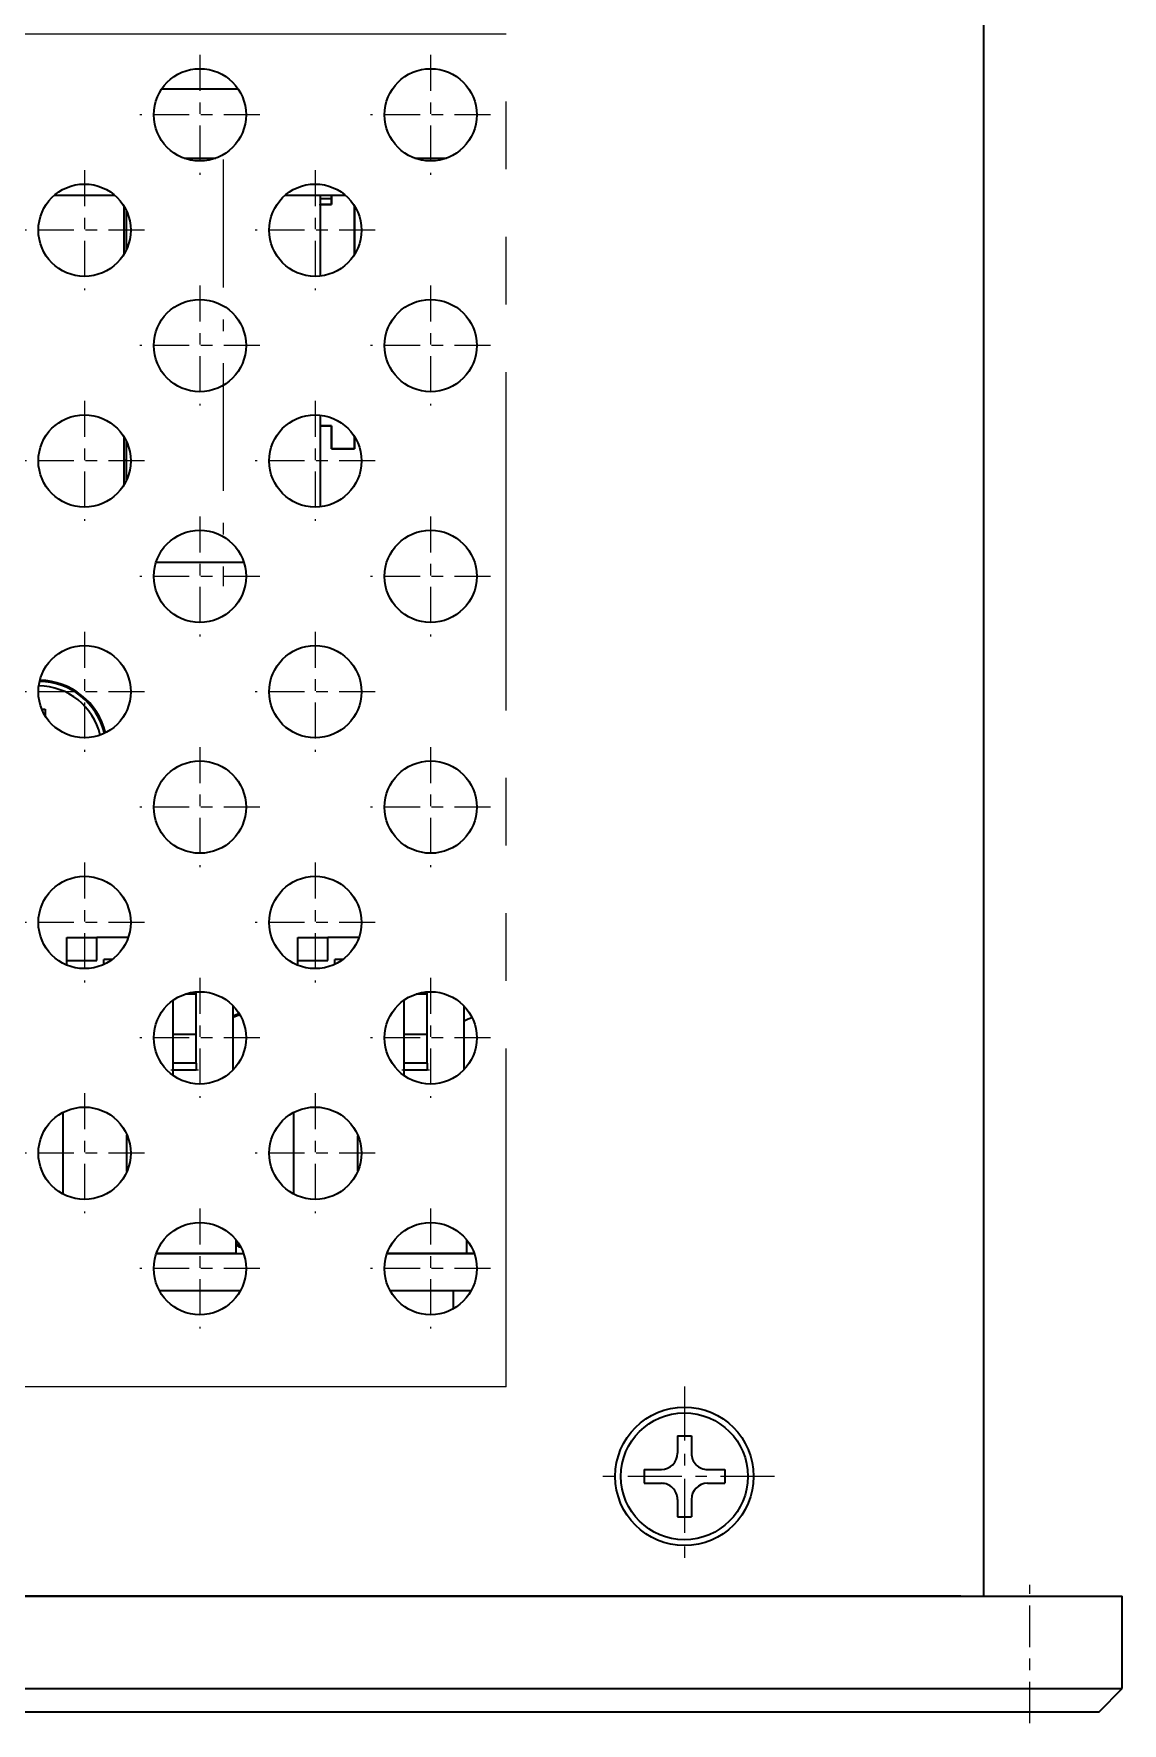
# Model space of a CAD drawing. Extents: x 23 to 417, y 3 to 294.
# Drawn here: x 80.75 to 90.19, y 145.7 to 160.34 of the extents above; entities that cross this region are included whole.
import ezdxf

# ---------------------------------------------------------------- set-up
doc = ezdxf.new("R2010")
doc.units = 0
doc.linetypes.add('DASHDOT', pattern=[18.5, 12, -3, 0.5, -3])
doc.linetypes.add('PHANTOM', pattern=[20, 10, -2, 2, -2, 2, -2])
doc.layers.get('0').update_dxf_attribs({"lineweight": 13})

# ---------------------------------------------------------------- blocks, each defined once
blk = doc.blocks.new('BLOCK4319')
at = {"color": 7, "linetype": 'DASHDOT', "lineweight": 13, "ltscale": 0.13}
for p, q in [((50, 12.3), (50, 7.1)), ((52.6, 9.7), (47.4, 9.7))]:
    blk.add_line(p, q, dxfattribs=at)
blk = doc.blocks.new('BLOCK4321')
at = {"color": 7, "linetype": 'DASHDOT', "lineweight": 13, "ltscale": 0.13}
for p, q in [((50, 2.3), (50, -2.9)), ((52.6, -0.3), (47.4, -0.3))]:
    blk.add_line(p, q, dxfattribs=at)
blk = doc.blocks.new('BLOCK4323')
at = {"color": 7, "linetype": 'DASHDOT', "lineweight": 13, "ltscale": 0.13}
for p, q in [((55, 7.3), (55, 2.1)), ((57.6, 4.7), (52.4, 4.7))]:
    blk.add_line(p, q, dxfattribs=at)
blk = doc.blocks.new('BLOCK4325')
at = {"color": 7, "linetype": 'DASHDOT', "lineweight": 13, "ltscale": 0.13}
for p, q in [((55, 17.3), (55, 12.1)), ((57.6, 14.7), (52.4, 14.7))]:
    blk.add_line(p, q, dxfattribs=at)
blk = doc.blocks.new('BLOCK4326')
at = {"color": 7, "linetype": 'DASHDOT', "lineweight": 13, "ltscale": 0.13}
for p, q in [((60, 12.3), (60, 7.1)), ((62.6, 9.7), (57.4, 9.7))]:
    blk.add_line(p, q, dxfattribs=at)
blk = doc.blocks.new('BLOCK4328')
at = {"color": 7, "linetype": 'DASHDOT', "lineweight": 13, "ltscale": 0.13}
for p, q in [((60, 2.3), (60, -2.9)), ((62.6, -0.3), (57.4, -0.3))]:
    blk.add_line(p, q, dxfattribs=at)
blk = doc.blocks.new('BLOCK4331')
at = {"color": 7, "linetype": 'DASHDOT', "lineweight": 13, "ltscale": 0.13}
for p, q in [((65, 7.3), (65, 2.1)), ((67.6, 4.7), (62.4, 4.7))]:
    blk.add_line(p, q, dxfattribs=at)
blk = doc.blocks.new('BLOCK4333')
at = {"color": 7, "linetype": 'DASHDOT', "lineweight": 13, "ltscale": 0.13}
for p, q in [((65, 17.3), (65, 12.1)), ((67.6, 14.7), (62.4, 14.7))]:
    blk.add_line(p, q, dxfattribs=at)
blk = doc.blocks.new('BLOCK4338')
at = {"color": 7, "linetype": 'DASHDOT', "lineweight": 13, "ltscale": 0.195}
for p, q in [((76, -20.402), (76, -28.202)), ((79.9, -24.302), (72.1, -24.302))]:
    blk.add_line(p, q, dxfattribs=at)
blk = doc.blocks.new('BLOCK4360')
at = {"color": 7, "linetype": 'DASHDOT', "lineweight": 13, "ltscale": 0.13}
for p, q in [((55, -2.7), (55, -7.9)), ((57.6, -5.3), (52.4, -5.3))]:
    blk.add_line(p, q, dxfattribs=at)
blk = doc.blocks.new('BLOCK4361')
at = {"color": 7, "linetype": 'DASHDOT', "lineweight": 13, "ltscale": 0.13}
for p, q in [((60, -7.7), (60, -12.9)), ((62.6, -10.3), (57.4, -10.3))]:
    blk.add_line(p, q, dxfattribs=at)
blk = doc.blocks.new('BLOCK4362')
at = {"color": 7, "linetype": 'DASHDOT', "lineweight": 13, "ltscale": 0.13}
for p, q in [((65, -2.7), (65, -7.9)), ((67.6, -5.3), (62.4, -5.3))]:
    blk.add_line(p, q, dxfattribs=at)
blk = doc.blocks.new('BLOCK4372')
at = {"color": 7, "linetype": 'DASHDOT', "lineweight": 13, "ltscale": 0.13}
for p, q in [((55, -12.7), (55, -17.9)), ((57.6, -15.3), (52.4, -15.3))]:
    blk.add_line(p, q, dxfattribs=at)
blk = doc.blocks.new('BLOCK4378')
at = {"color": 7, "linetype": 'DASHDOT', "lineweight": 13, "ltscale": 0.13}
for p, q in [((65, -12.7), (65, -17.9)), ((67.6, -15.3), (62.4, -15.3))]:
    blk.add_line(p, q, dxfattribs=at)
blk = doc.blocks.new('BLOCK4381')
at = {"color": 7, "linetype": 'DASHDOT', "lineweight": 13, "ltscale": 0.13}
for p, q in [((50, -7.7), (50, -12.9)), ((52.6, -10.3), (47.4, -10.3))]:
    blk.add_line(p, q, dxfattribs=at)
blk = doc.blocks.new('BLOCK4407')
at = {"color": 7, "linetype": 'DASHDOT', "lineweight": 13, "ltscale": 0.13}
for p, q in [((50, 32.3), (50, 27.1)), ((52.6, 29.7), (47.4, 29.7))]:
    blk.add_line(p, q, dxfattribs=at)
blk = doc.blocks.new('BLOCK4408')
at = {"color": 7, "linetype": 'DASHDOT', "lineweight": 13, "ltscale": 0.13}
for p, q in [((55, 27.3), (55, 22.1)), ((57.6, 24.7), (52.4, 24.7))]:
    blk.add_line(p, q, dxfattribs=at)
blk = doc.blocks.new('BLOCK4409')
at = {"color": 7, "linetype": 'DASHDOT', "lineweight": 13, "ltscale": 0.13}
for p, q in [((60, 32.3), (60, 27.1)), ((62.6, 29.7), (57.4, 29.7))]:
    blk.add_line(p, q, dxfattribs=at)
blk = doc.blocks.new('BLOCK4410')
at = {"color": 7, "linetype": 'DASHDOT', "lineweight": 13, "ltscale": 0.13}
for p, q in [((65, 27.3), (65, 22.1)), ((67.6, 24.7), (62.4, 24.7))]:
    blk.add_line(p, q, dxfattribs=at)
blk = doc.blocks.new('BLOCK4424')
at = {"color": 7, "linetype": 'DASHDOT', "lineweight": 13, "ltscale": 0.13}
for p, q in [((55, 37.3), (55, 32.1)), ((57.6, 34.7), (52.4, 34.7))]:
    blk.add_line(p, q, dxfattribs=at)
blk = doc.blocks.new('BLOCK4425')
at = {"color": 7, "linetype": 'DASHDOT', "lineweight": 13, "ltscale": 0.13}
for p, q in [((65, 37.3), (65, 32.1)), ((67.6, 34.7), (62.4, 34.7))]:
    blk.add_line(p, q, dxfattribs=at)
blk = doc.blocks.new('BLOCK4431')
at = {"color": 7, "linetype": 'DASHDOT', "lineweight": 13, "ltscale": 0.13}
for p, q in [((50, 22.3), (50, 17.1)), ((52.6, 19.7), (47.4, 19.7))]:
    blk.add_line(p, q, dxfattribs=at)
blk = doc.blocks.new('BLOCK4436')
at = {"color": 7, "linetype": 'DASHDOT', "lineweight": 13, "ltscale": 0.13}
for p, q in [((60, 22.3), (60, 17.1)), ((62.6, 19.7), (57.4, 19.7))]:
    blk.add_line(p, q, dxfattribs=at)
blk = doc.blocks.new('BLOCK4442')
at = {"color": 7, "lineweight": 35}
for p, q in [((88.974, -29.5), (88.974, 48.9)), ((-91.026, -29.5), (90.974, -29.5)), ((87.974, -29.5), (-88.026, -29.5)), ((-91.026, -33.5), (90.974, -33.5)), ((-91.026, -34.5), (90.974, -34.5))]:
    blk.add_line(p, q, dxfattribs=at)
at = {"color": 7, "lineweight": 35, "ltscale": 0.082848}
blk.add_line((53.343, 35.82), (56.657, 35.82), dxfattribs=at)
at = {"color": 7, "lineweight": 35, "ltscale": 0.034159}
blk.add_line((54.317, 32.82), (55.683, 32.82), dxfattribs=at)
at = {"color": 7, "lineweight": 35, "ltscale": 0.034124}
blk.add_line((54.318, 32.82), (55.683, 32.82), dxfattribs=at)
at = {"color": 7, "lineweight": 35, "ltscale": 0.004543}
blk.add_line((64.318, 32.82), (64.499, 32.82), dxfattribs=at)
at = {"color": 7, "lineweight": 35, "ltscale": 0.001409}
blk.add_line((64.499, 32.764), (64.499, 32.82), dxfattribs=at)
at = {"color": 7, "lineweight": 35, "ltscale": 0.029581}
blk.add_line((64.499, 32.82), (65.683, 32.82), dxfattribs=at)
at = {"color": 7, "lineweight": 35, "ltscale": 0.064989}
for p, q in [((48.7, 31.22), (51.3, 31.22)), ((58.7, 31.22), (61.3, 31.22))]:
    blk.add_line(p, q, dxfattribs=at)
at = {"color": 7, "lineweight": 35, "ltscale": 0.05274}
for p, q in [((51.699, 30.755), (51.699, 28.645)), ((51.699, 20.755), (51.699, 18.645))]:
    blk.add_line(p, q, dxfattribs=at)
at = {"color": 7, "lineweight": 35, "ltscale": 0.087724}
blk.add_line((60.211, 31.22), (60.211, 27.711), dxfattribs=at)
at = {"color": 7, "lineweight": 35, "ltscale": 0.012218}
for p, q in [((60.211, 31.07), (60.699, 31.07)), ((60.211, 31.07), (60.699, 31.07)), ((60.211, 31.07), (60.699, 31.07)), ((60.211, 31.07), (60.699, 31.07)), ((60.211, 31.07), (60.699, 31.07)), ((60.211, 31.07), (60.699, 31.07)), ((60.211, 30.82), (60.699, 30.82)), ((60.699, 30.82), (60.211, 30.82)), ((60.699, 21.22), (60.211, 21.22)), ((60.211, 21.22), (60.699, 21.22))]:
    blk.add_line(p, q, dxfattribs=at)
at = {"color": 7, "lineweight": 35, "ltscale": 0.009999}
for p, q in [((60.699, 30.82), (60.699, 31.22)), ((60.699, 31.22), (60.699, 30.82))]:
    blk.add_line(p, q, dxfattribs=at)
at = {"color": 7, "lineweight": 35, "ltscale": 0.052742}
for p, q in [((61.699, 30.755), (61.699, 28.645)), ((61.699, 28.645), (61.699, 30.755))]:
    blk.add_line(p, q, dxfattribs=at)
at = {"color": 7, "lineweight": 35, "ltscale": 0.04249}
for p, q in [((51.811, 30.55), (51.811, 28.85)), ((51.811, 20.55), (51.811, 18.85))]:
    blk.add_line(p, q, dxfattribs=at)
at = {"color": 7, "lineweight": 35, "ltscale": 0.042489}
for p, q in [((51.811, 30.55), (51.811, 28.85)), ((51.811, 30.55), (51.811, 28.85)), ((51.811, 20.55), (51.811, 18.85)), ((51.811, 20.55), (51.811, 18.85))]:
    blk.add_line(p, q, dxfattribs=at)
at = {"color": 7, "lineweight": 35, "ltscale": 0.042488}
for p, q in [((51.811, 30.55), (51.811, 28.85)), ((51.811, 20.55), (51.811, 18.85))]:
    blk.add_line(p, q, dxfattribs=at)
at = {"color": 7, "lineweight": 35, "ltscale": 0.099445}
blk.add_line((60.211, 21.689), (60.211, 17.711), dxfattribs=at)
at = {"color": 7, "lineweight": 35, "ltscale": 0.025}
for p, q in [((60.699, 20.22), (60.699, 21.22)), ((60.699, 21.22), (60.699, 20.22)), ((61.699, 20.22), (60.699, 20.22)), ((60.699, 20.22), (61.699, 20.22)), ((49.237, -1.95), (49.237, -0.95)), ((50.537, -1.95), (50.537, -0.95)), ((59.251, -1.95), (59.251, -0.95)), ((60.551, -1.95), (60.551, -0.95)), ((54.837, -5.15), (53.837, -5.15)), ((64.851, -5.15), (63.851, -5.15)), ((54.837, -6.4), (53.837, -6.4)), ((64.851, -6.4), (63.851, -6.4)), ((54.837, -6.7), (53.837, -6.7)), ((64.851, -6.7), (63.851, -6.7)), ((87.974, -29.5), (88.974, -29.5))]:
    blk.add_line(p, q, dxfattribs=at)
at = {"color": 7, "lineweight": 35, "ltscale": 0.013369}
for p, q in [((61.699, 20.755), (61.699, 20.22)), ((61.699, 20.22), (61.699, 20.755))]:
    blk.add_line(p, q, dxfattribs=at)
at = {"color": 7, "lineweight": 35, "ltscale": 0.002782}
blk.add_line((51.811, 19.72), (51.699, 19.72), dxfattribs=at)
blk.add_line((51.811, 19.72), (51.699, 19.72), dxfattribs=at)
at = {"color": 7, "lineweight": 35, "ltscale": 0.0728}
blk.add_line((53.099, 15.32), (56.011, 15.32), dxfattribs=at)
at = {"color": 7, "lineweight": 35, "ltscale": 0.022273}
blk.add_line((56.011, 15.32), (56.901, 15.32), dxfattribs=at)
at = {"color": 7, "lineweight": 35, "ltscale": 0.003874}
blk.add_line((48.145, 8.95), (48.3, 8.95), dxfattribs=at)
at = {"color": 7, "lineweight": 35, "ltscale": 0.007585}
blk.add_line((48.3, 8.95), (48.3, 8.647), dxfattribs=at)
at = {"color": 7, "lineweight": 35, "ltscale": 0.0325}
for p, q in [((49.237, -0.95), (50.537, -0.95)), ((59.251, -0.95), (60.551, -0.95)), ((49.237, -1.95), (50.537, -1.95)), ((59.251, -1.95), (60.551, -1.95))]:
    blk.add_line(p, q, dxfattribs=at)
at = {"color": 7, "lineweight": 35, "ltscale": 0.033853}
blk.add_line((51.891, -0.95), (50.537, -0.95), dxfattribs=at)
at = {"color": 7, "lineweight": 35, "ltscale": 0.033511}
blk.add_line((61.891, -0.95), (60.551, -0.95), dxfattribs=at)
at = {"color": 7, "lineweight": 35, "ltscale": 0.004972}
blk.add_line((49.237, -2.149), (49.237, -1.95), dxfattribs=at)
at = {"color": 7, "lineweight": 35, "ltscale": 0.005408}
blk.add_line((50.837, -2.116), (50.837, -1.9), dxfattribs=at)
at = {"color": 7, "lineweight": 35, "ltscale": 0.009068}
blk.add_line((51.2, -1.9), (50.837, -1.9), dxfattribs=at)
at = {"color": 7, "lineweight": 35, "ltscale": 0.005111}
blk.add_line((59.251, -2.154), (59.251, -1.95), dxfattribs=at)
at = {"color": 7, "lineweight": 35, "ltscale": 0.005248}
blk.add_line((60.851, -2.11), (60.851, -1.9), dxfattribs=at)
at = {"color": 7, "lineweight": 35, "ltscale": 0.008726}
blk.add_line((61.2, -1.9), (60.851, -1.9), dxfattribs=at)
at = {"color": 7, "lineweight": 35, "ltscale": 0.011544}
blk.add_line((54.837, -3.4), (54.376, -3.4), dxfattribs=at)
at = {"color": 7, "lineweight": 35, "ltscale": 0.002334}
blk.add_line((54.837, -3.4), (54.837, -3.307), dxfattribs=at)
at = {"color": 7, "lineweight": 35, "ltscale": 0.04375}
for p, q in [((54.837, -5.15), (54.837, -3.4)), ((64.851, -5.15), (64.851, -3.4))]:
    blk.add_line(p, q, dxfattribs=at)
at = {"color": 7, "lineweight": 35, "ltscale": 0.011886}
blk.add_line((64.851, -3.4), (64.376, -3.4), dxfattribs=at)
at = {"color": 7, "lineweight": 35, "ltscale": 0.002361}
blk.add_line((64.851, -3.4), (64.851, -3.306), dxfattribs=at)
at = {"color": 7, "lineweight": 35, "ltscale": 0.081365}
blk.add_line((53.837, -6.927), (53.837, -3.673), dxfattribs=at)
at = {"color": 7, "lineweight": 35, "ltscale": 0.069537}
blk.add_line((56.437, -6.691), (56.437, -3.909), dxfattribs=at)
at = {"color": 7, "lineweight": 35, "ltscale": 0.08185}
blk.add_line((63.851, -6.937), (63.851, -3.663), dxfattribs=at)
at = {"color": 7, "lineweight": 35, "ltscale": 0.068823}
blk.add_line((66.451, -6.676), (66.451, -3.924), dxfattribs=at)
at = {"color": 7, "lineweight": 35, "ltscale": 0.000616013}
blk.add_line((66.476, -3.95), (66.451, -3.95), dxfattribs=at)
at = {"color": 7, "lineweight": 35, "ltscale": 0.03125}
for p, q in [((54.837, -6.4), (54.837, -5.15)), ((64.851, -6.4), (64.851, -5.15))]:
    blk.add_line(p, q, dxfattribs=at)
at = {"color": 7, "lineweight": 35, "ltscale": 0.007503}
for p, q in [((54.837, -6.4), (54.837, -6.7)), ((64.851, -6.4), (64.851, -6.7))]:
    blk.add_line(p, q, dxfattribs=at)
at = {"color": 7, "lineweight": 35, "ltscale": 0.088629}
for p, q in [((49.074, -12.073), (49.074, -8.527)), ((59.074, -12.073), (59.074, -8.527))]:
    blk.add_line(p, q, dxfattribs=at)
at = {"color": 7, "lineweight": 35, "ltscale": 0.039507}
blk.add_line((51.837, -11.09), (51.837, -9.51), dxfattribs=at)
at = {"color": 7, "lineweight": 35, "ltscale": 0.037877}
blk.add_line((61.851, -11.058), (61.851, -9.542), dxfattribs=at)
at = {"color": 7, "lineweight": 35, "ltscale": 0.014606}
for p, q in [((56.574, -14.65), (56.574, -14.066)), ((66.574, -14.65), (66.574, -14.066))]:
    blk.add_line(p, q, dxfattribs=at)
at = {"color": 7, "lineweight": 35, "ltscale": 0.094571}
for p, q in [((53.109, -14.65), (56.891, -14.65)), ((63.109, -14.65), (66.891, -14.65))]:
    blk.add_line(p, q, dxfattribs=at)
at = {"color": 7, "lineweight": 35, "ltscale": 0.086629}
for p, q in [((56.574, -14.65), (53.109, -14.65)), ((66.574, -14.65), (63.109, -14.65))]:
    blk.add_line(p, q, dxfattribs=at)
at = {"color": 7, "lineweight": 35, "ltscale": 0.007942}
blk.add_line((66.891, -14.65), (66.574, -14.65), dxfattribs=at)
at = {"color": 7, "lineweight": 35, "ltscale": 0.087999}
for p, q in [((53.24, -16.25), (56.76, -16.25)), ((63.24, -16.25), (66.76, -16.25))]:
    blk.add_line(p, q, dxfattribs=at)
at = {"color": 7, "lineweight": 35, "ltscale": 0.019925}
blk.add_line((65.974, -16.25), (65.974, -17.047), dxfattribs=at)
at = {"color": 7, "lineweight": 35, "ltscale": 0.01875}
for p, q in [((75.7, -22.552), (75.7, -23.302)), ((76.3, -22.552), (76.3, -23.302)), ((74.25, -24.002), (75, -24.002)), ((77, -24.002), (77.75, -24.002)), ((74.25, -24.602), (75, -24.602)), ((77, -24.602), (77.75, -24.602)), ((75.7, -25.302), (75.7, -26.052)), ((76.3, -25.302), (76.3, -26.052))]:
    blk.add_line(p, q, dxfattribs=at)
at = {"color": 7, "lineweight": 35, "ltscale": 0.014999}
for p, q in [((75.7, -22.552), (76.3, -22.552)), ((74.25, -24.002), (74.25, -24.602)), ((77.75, -24.002), (77.75, -24.602)), ((75.7, -26.052), (76.3, -26.052))]:
    blk.add_line(p, q, dxfattribs=at)
at = {"color": 7, "lineweight": 35, "ltscale": 0.1}
for p, q in [((90.974, -29.5), (94.974, -29.5)), ((94.974, -33.5), (94.974, -29.5)), ((90.974, -33.5), (94.974, -33.5))]:
    blk.add_line(p, q, dxfattribs=at)
at = {"color": 7, "lineweight": 35, "ltscale": 0.035355}
blk.add_line((93.974, -34.5), (94.974, -33.5), dxfattribs=at)
at = {"color": 7, "lineweight": 35, "ltscale": 0.075}
blk.add_line((90.974, -34.5), (93.974, -34.5), dxfattribs=at)
at = {"color": 7, "lineweight": 35}
for centre, radius in [((55, 34.7), 2), ((65, 34.7), 2), ((50, 29.7), 2), ((60, 29.7), 2), ((55, 24.7), 2), ((65, 24.7), 2), ((50, 19.7), 2), ((60, 19.7), 2), ((55, 14.7), 2), ((65, 14.7), 2), ((50, 9.7), 2), ((60, 9.7), 2), ((55, 4.7), 2), ((65, 4.7), 2), ((50, -0.3), 2), ((60, -0.3), 2), ((55, -5.3), 2), ((65, -5.3), 2), ((50, -10.3), 2), ((60, -10.3), 2), ((55, -15.3), 2), ((65, -15.3), 2), ((76, -24.302), 3), ((76, -24.302), 2.75)]:
    blk.add_circle(centre, radius, dxfattribs=at)
for centre, radius, start, end in [((48, 7.2), 2.75, 13.00455, 89.67117), ((48, 7.2), 2.95, 13.672, 89.00369), ((48, 7.2), 3, 13.88758, 88.78808), ((58.624, -9.3), 5.4, 110.82544, 113.88457), ((58.624, -9.3), 5.35, 110.73079, 114.1219), ((68.974, -9.3), 5.35, 114.05171, 118.13449), ((58.624, -9.3), 5.35, 247.46944, 249.33012), ((58.624, -9.3), 5.4, 247.68934, 249.94506), ((68.974, -9.3), 5.35, 243.34632, 243.58207), ((75, -23.302), 0.7, 270, 360), ((77, -23.302), 0.7, 179.99999, 270), ((75, -25.302), 0.7, 359.99999, 450), ((77, -25.302), 0.7, 90, 179.99999)]:
    blk.add_arc(centre, radius, start, end, dxfattribs=at)

msp = doc.modelspace()

# ---------------------------------------------------------------- linework, layer by layer
at = {"color": 7, "linetype": 'PHANTOM', "lineweight": 13}
for p, q in [((57.298, 160.341), (84.8475, 160.341)), ((84.8475, 148.6137), (57.298, 148.6137))]:
    msp.add_line(p, q, dxfattribs=at)
at = {"color": 7, "linetype": 'PHANTOM', "lineweight": 13, "ltscale": 0.293183}
msp.add_line((84.8475, 148.6137), (84.8475, 160.341), dxfattribs=at)
at = {"color": 7, "linetype": 'DASHDOT', "lineweight": 13, "ltscale": 0.000122929}
msp.add_line((82.143, 159.8631), (82.143, 159.8582), dxfattribs=at)
at = {"color": 7, "linetype": 'DASHDOT', "lineweight": 13, "ltscale": 0.0924}
msp.add_line((82.3953, 159.2507), (82.3953, 155.5547), dxfattribs=at)
at = {"color": 7, "linetype": 'DASHDOT', "lineweight": 13, "ltscale": 0.002932}
msp.add_line((83.2255, 158.8627), (83.3428, 158.8627), dxfattribs=at)
at = {"color": 7, "linetype": 'DASHDOT', "lineweight": 13, "ltscale": 0.006003}
for p, q in [((82.1806, 151.3587), (81.9405, 151.3587)), ((84.1834, 151.3587), (83.9433, 151.3587))]:
    msp.add_line(p, q, dxfattribs=at)
at = {"color": 7, "linetype": 'DASHDOT', "lineweight": 13, "ltscale": 0.03}
msp.add_line((89.3879, 145.6987), (89.3879, 146.8987), dxfattribs=at)

# ---------------------------------------------------------------- block references
at = {"lineweight": 0, "xscale": 0.2, "yscale": 0.2, "zscale": 0.2}
for name in ['BLOCK4442', 'BLOCK4424', 'BLOCK4425', 'BLOCK4407', 'BLOCK4409', 'BLOCK4408', 'BLOCK4410', 'BLOCK4431', 'BLOCK4436', 'BLOCK4325', 'BLOCK4333', 'BLOCK4319', 'BLOCK4326', 'BLOCK4323', 'BLOCK4331', 'BLOCK4321', 'BLOCK4328', 'BLOCK4360', 'BLOCK4362', 'BLOCK4381', 'BLOCK4361', 'BLOCK4372', 'BLOCK4378', 'BLOCK4338']:
    msp.add_blockref(name, (71.1932, 152.6987), dxfattribs=at)

doc.saveas('drawing.dxf')
